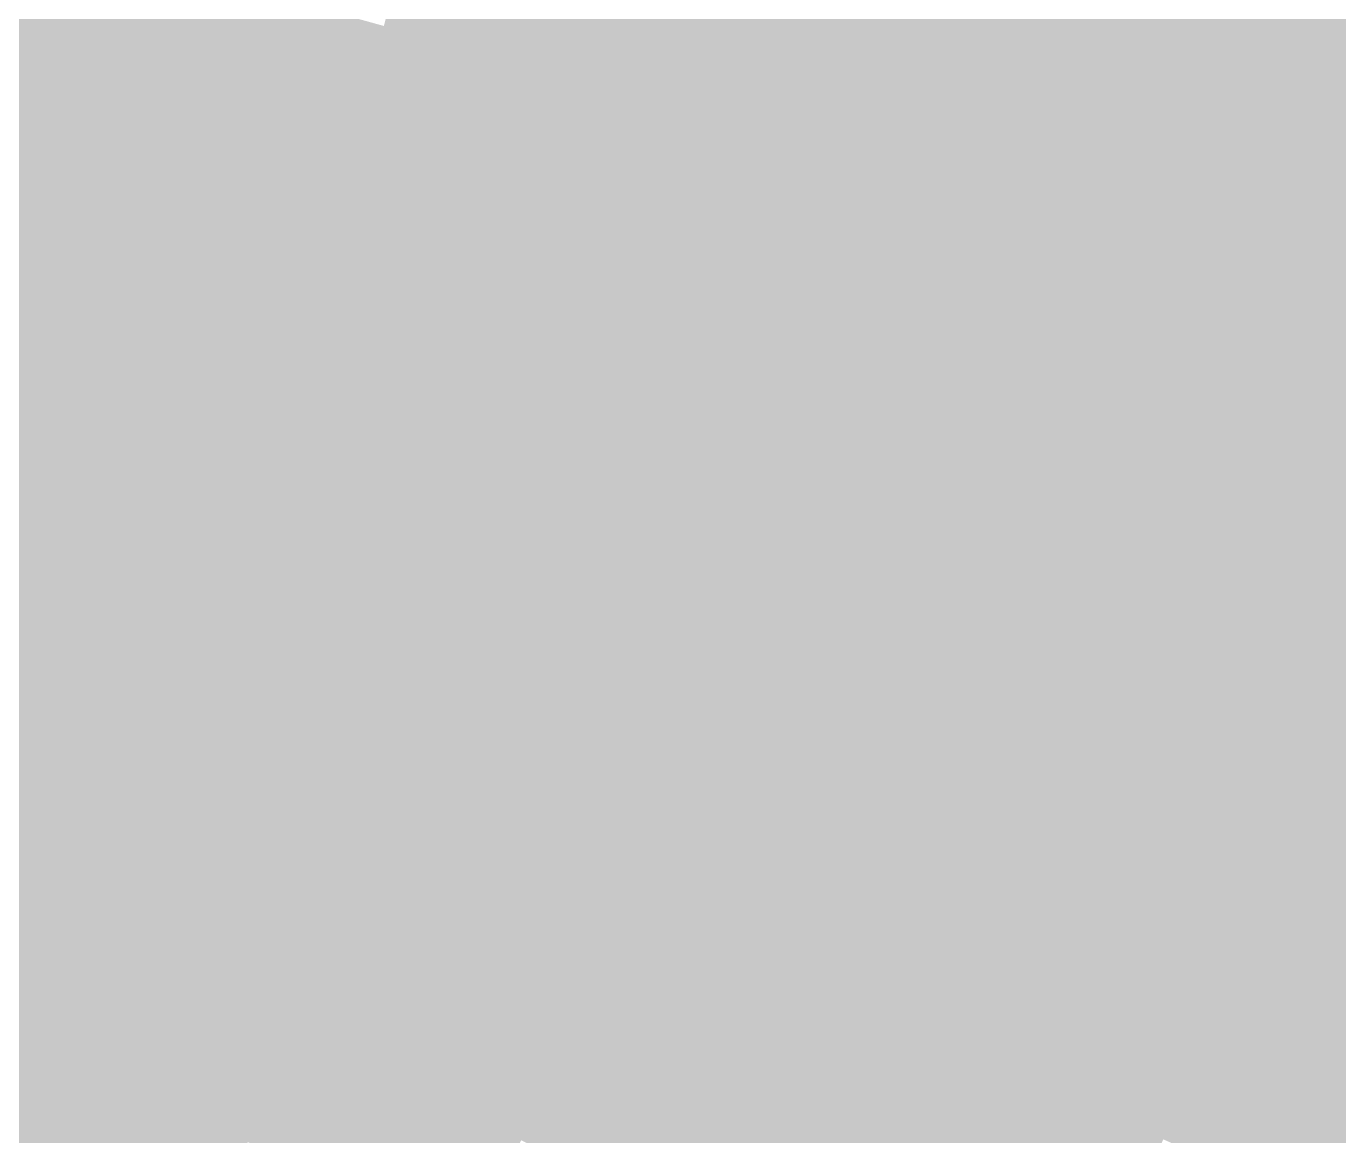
# Model space of a CAD drawing. Header units: inches. Extents: x -266 to 784, y -170 to 213.
# Drawn here: x 88.02 to 115.16, y -49.36 to -26.41 of the extents above; entities that cross this region are included whole.
import ezdxf

# ---------------------------------------------------------------- set-up
doc = ezdxf.new("R2010")
doc.units = ezdxf.units.IN
doc.header["$MEASUREMENT"] = 0

msp = doc.modelspace()

# ---------------------------------------------------------------- linework, layer by layer
at = {"color": 241, "true_color": 0xfe7391}
msp.add_solid([(105.37583, -23.662934), (106.351532, -23.882035), (104.763375, -26.241859), (105.733407, -26.48484)], dxfattribs=at)
at = {"color": 241, "true_color": 0xfe7a96}
msp.add_solid([(106.351532, -23.882035), (107.327234, -24.101136), (105.733407, -26.48484), (106.703438, -26.72782)], dxfattribs=at)
at = {"color": 230, "true_color": 0xff3a68}
msp.add_solid([(96.033094, -24.055038), (97.003125, -24.298018), (95.413831, -26.404563), (96.377607, -26.671276)], dxfattribs=at)
at = {"color": 241, "true_color": 0xff7f9a}
msp.add_solid([(107.327234, -24.101136), (108.302936, -24.320238), (106.703438, -26.72782), (107.673469, -26.9708)], dxfattribs=at)
at = {"color": 240, "true_color": 0xff0647}
msp.add_solid([(87.703622, -24.270861), (88.667398, -24.537574), (87.081571, -26.415906), (88.038511, -26.70619)], dxfattribs=at)
at = {"color": 13, "true_color": 0xfe406d}
msp.add_solid([(97.003125, -24.298018), (97.973157, -24.540998), (96.377607, -26.671276), (97.341383, -26.937989)], dxfattribs=at)
at = {"color": 241, "true_color": 0xfb7d97}
msp.add_solid([(108.302936, -24.320238), (109.278639, -24.539339), (107.673469, -26.9708), (108.6435, -27.21378)], dxfattribs=at)
at = {"color": 240, "true_color": 0xff0d4c}
msp.add_solid([(88.667398, -24.537574), (89.631174, -24.804286), (88.038511, -26.70619), (88.995451, -26.996475)], dxfattribs=at)
at = {"color": 11, "true_color": 0xfe4672}
msp.add_solid([(97.973157, -24.540998), (98.943188, -24.783978), (97.341383, -26.937989), (98.305159, -27.204701)], dxfattribs=at)
at = {"color": 241, "true_color": 0xf67b95}
msp.add_solid([(109.278639, -24.539339), (110.254341, -24.75844), (108.6435, -27.21378), (109.613532, -27.45676)], dxfattribs=at)
at = {"color": 240, "true_color": 0xff1350}
msp.add_solid([(89.631174, -24.804286), (90.59495, -25.070999), (88.995451, -26.996475), (89.952392, -27.28676)], dxfattribs=at)
at = {"color": 11, "true_color": 0xfe4d77}
msp.add_solid([(98.943188, -24.783978), (99.913219, -25.026959), (98.305159, -27.204701), (99.268935, -27.471414)], dxfattribs=at)
at = {"color": 241, "true_color": 0xf27992}
msp.add_solid([(110.254341, -24.75844), (111.230043, -24.977541), (109.613532, -27.45676), (110.583563, -27.699741)], dxfattribs=at)
at = {"color": 240, "true_color": 0xff1a55}
msp.add_solid([(90.59495, -25.070999), (91.558726, -25.337712), (89.952392, -27.28676), (90.909332, -27.577044)], dxfattribs=at)
at = {"color": 11, "true_color": 0xfe537c}
msp.add_solid([(99.913219, -25.026959), (100.88325, -25.269939), (99.268935, -27.471414), (100.232711, -27.738127)], dxfattribs=at)
at = {"color": 241, "true_color": 0xee7690}
msp.add_solid([(111.230043, -24.977541), (112.205745, -25.196643), (110.583563, -27.699741), (111.553594, -27.942721)], dxfattribs=at)
at = {"color": 11, "true_color": 0xea748d}
msp.add_solid([(112.205745, -25.196643), (113.181447, -25.415744), (111.553594, -27.942721), (112.523625, -28.185701)], dxfattribs=at)
at = {"color": 240, "true_color": 0xff205a}
msp.add_solid([(91.558726, -25.337712), (92.522502, -25.604425), (90.909332, -27.577044), (91.866272, -27.867329)], dxfattribs=at)
at = {"color": 11, "true_color": 0xfe5a81}
msp.add_solid([(100.88325, -25.269939), (101.853282, -25.512919), (100.232711, -27.738127), (101.196487, -28.00484)], dxfattribs=at)
at = {"color": 11, "true_color": 0xfe6086}
msp.add_solid([(101.853282, -25.512919), (102.823313, -25.755899), (101.196487, -28.00484), (102.160263, -28.271552)], dxfattribs=at)
at = {"color": 243, "true_color": 0xe5728a}
msp.add_solid([(113.181447, -25.415744), (114.157149, -25.634845), (112.523625, -28.185701), (113.493657, -28.428681)], dxfattribs=at)
at = {"color": 230, "true_color": 0xff265f}
msp.add_solid([(92.522502, -25.604425), (93.486278, -25.871137), (91.866272, -27.867329), (92.823213, -28.157614)], dxfattribs=at)
at = {"color": 11, "true_color": 0xfe668a}
msp.add_solid([(102.823313, -25.755899), (103.793344, -25.998879), (102.160263, -28.271552), (103.124039, -28.538265)], dxfattribs=at)
at = {"color": 243, "true_color": 0xe17088}
msp.add_solid([(114.157149, -25.634845), (115.132851, -25.853946), (113.493657, -28.428681), (114.463688, -28.671661)], dxfattribs=at)
at = {"color": 230, "true_color": 0xff2d63}
msp.add_solid([(93.486278, -25.871137), (94.450054, -26.13785), (92.823213, -28.157614), (93.780153, -28.447898)], dxfattribs=at)
at = {"color": 11, "true_color": 0xfe6d8f}
msp.add_solid([(103.793344, -25.998879), (104.763375, -26.241859), (103.124039, -28.538265), (104.087815, -28.804978)], dxfattribs=at)
at = {"color": 243, "true_color": 0xdd6e85}
msp.add_solid([(115.132851, -25.853946), (116.108553, -26.073048), (114.463688, -28.671661), (115.433719, -28.914641)], dxfattribs=at)
at = {"color": 230, "true_color": 0xff3368}
msp.add_solid([(94.450054, -26.13785), (95.413831, -26.404563), (93.780153, -28.447898), (94.737093, -28.738183)], dxfattribs=at)
at = {"color": 241, "true_color": 0xfe7394}
msp.add_solid([(104.763375, -26.241859), (105.733407, -26.48484), (104.087815, -28.804978), (105.051591, -29.071691)], dxfattribs=at)
at = {"color": 240, "true_color": 0xff064d}
msp.add_solid([(87.081571, -26.415906), (88.038511, -26.70619), (86.407064, -28.545038), (87.356593, -28.85872)], dxfattribs=at)
at = {"color": 230, "true_color": 0xff3a6d}
msp.add_solid([(95.413831, -26.404563), (96.377607, -26.671276), (94.737093, -28.738183), (95.694034, -29.028468)], dxfattribs=at)
at = {"color": 241, "true_color": 0xfe7a99}
msp.add_solid([(105.733407, -26.48484), (106.703438, -26.72782), (105.051591, -29.071691), (106.015367, -29.338403)], dxfattribs=at)
at = {"color": 240, "true_color": 0xff0d51}
msp.add_solid([(88.038511, -26.70619), (88.995451, -26.996475), (87.356593, -28.85872), (88.306121, -29.172402)], dxfattribs=at)
at = {"color": 13, "true_color": 0xfe4072}
msp.add_solid([(96.377607, -26.671276), (97.341383, -26.937989), (95.694034, -29.028468), (96.650974, -29.318752)], dxfattribs=at)
at = {"color": 241, "true_color": 0xff7f9d}
msp.add_solid([(106.703438, -26.72782), (107.673469, -26.9708), (106.015367, -29.338403), (106.979143, -29.605116)], dxfattribs=at)
at = {"color": 240, "true_color": 0xff1356}
msp.add_solid([(88.995451, -26.996475), (89.952392, -27.28676), (88.306121, -29.172402), (89.255649, -29.486084)], dxfattribs=at)
at = {"color": 11, "true_color": 0xfe4676}
msp.add_solid([(97.341383, -26.937989), (98.305159, -27.204701), (96.650974, -29.318752), (97.607914, -29.609037)], dxfattribs=at)
at = {"color": 241, "true_color": 0xfb7d9a}
msp.add_solid([(107.673469, -26.9708), (108.6435, -27.21378), (106.979143, -29.605116), (107.942919, -29.871829)], dxfattribs=at)
at = {"color": 240, "true_color": 0xff1a5a}
msp.add_solid([(89.952392, -27.28676), (90.909332, -27.577044), (89.255649, -29.486084), (90.205177, -29.799765)], dxfattribs=at)
at = {"color": 11, "true_color": 0xfe4d7b}
msp.add_solid([(98.305159, -27.204701), (99.268935, -27.471414), (97.607914, -29.609037), (98.564855, -29.899322)], dxfattribs=at)
at = {"color": 241, "true_color": 0xf67b98}
msp.add_solid([(108.6435, -27.21378), (109.613532, -27.45676), (107.942919, -29.871829), (108.906695, -30.138542)], dxfattribs=at)
at = {"color": 230, "true_color": 0xff205f}
msp.add_solid([(90.909332, -27.577044), (91.866272, -27.867329), (90.205177, -29.799765), (91.154705, -30.113447)], dxfattribs=at)
at = {"color": 11, "true_color": 0xfe5380}
msp.add_solid([(99.268935, -27.471414), (100.232711, -27.738127), (98.564855, -29.899322), (99.521795, -30.189606)], dxfattribs=at)
at = {"color": 241, "true_color": 0xf27995}
msp.add_solid([(109.613532, -27.45676), (110.583563, -27.699741), (108.906695, -30.138542), (109.870471, -30.405254)], dxfattribs=at)
at = {"color": 230, "true_color": 0xff2664}
msp.add_solid([(91.866272, -27.867329), (92.823213, -28.157614), (91.154705, -30.113447), (92.104234, -30.427129)], dxfattribs=at)
at = {"color": 11, "true_color": 0xfe5a85}
msp.add_solid([(100.232711, -27.738127), (101.196487, -28.00484), (99.521795, -30.189606), (100.478735, -30.479891)], dxfattribs=at)
at = {"color": 241, "true_color": 0xee7692}
msp.add_solid([(110.583563, -27.699741), (111.553594, -27.942721), (109.870471, -30.405254), (110.834248, -30.671967)], dxfattribs=at)
at = {"color": 241, "true_color": 0xea7490}
msp.add_solid([(111.553594, -27.942721), (112.523625, -28.185701), (110.834248, -30.671967), (111.798024, -30.93868)], dxfattribs=at)
at = {"color": 230, "true_color": 0xff2d68}
msp.add_solid([(92.823213, -28.157614), (93.780153, -28.447898), (92.104234, -30.427129), (93.053762, -30.740811)], dxfattribs=at)
at = {"color": 11, "true_color": 0xfe6089}
msp.add_solid([(101.196487, -28.00484), (102.160263, -28.271552), (100.478735, -30.479891), (101.435676, -30.770176)], dxfattribs=at)
at = {"color": 233, "true_color": 0xe5728d}
msp.add_solid([(112.523625, -28.185701), (113.493657, -28.428681), (111.798024, -30.93868), (112.7618, -31.205393)], dxfattribs=at)
at = {"color": 230, "true_color": 0xff336d}
msp.add_solid([(93.780153, -28.447898), (94.737093, -28.738183), (93.053762, -30.740811), (94.00329, -31.054492)], dxfattribs=at)
at = {"color": 11, "true_color": 0xfe668e}
msp.add_solid([(102.160263, -28.271552), (103.124039, -28.538265), (101.435676, -30.770176), (102.392616, -31.06046)], dxfattribs=at)
at = {"color": 243, "true_color": 0xe1708b}
msp.add_solid([(113.493657, -28.428681), (114.463688, -28.671661), (112.7618, -31.205393), (113.725576, -31.472105)], dxfattribs=at)
at = {"color": 230, "true_color": 0xff3a71}
msp.add_solid([(94.737093, -28.738183), (95.694034, -29.028468), (94.00329, -31.054492), (94.952818, -31.368174)], dxfattribs=at)
at = {"color": 241, "true_color": 0xfe6d93}
msp.add_solid([(103.124039, -28.538265), (104.087815, -28.804978), (102.392616, -31.06046), (103.349556, -31.350745)], dxfattribs=at)
at = {"color": 243, "true_color": 0xdd6e88}
msp.add_solid([(114.463688, -28.671661), (115.433719, -28.914641), (113.725576, -31.472105), (114.689352, -31.738818)], dxfattribs=at)
at = {"color": 240, "true_color": 0xff0d57}
msp.add_solid([(87.356593, -28.85872), (88.306121, -29.172402), (86.622054, -30.993867), (87.563598, -31.330756)], dxfattribs=at)
at = {"color": 243, "true_color": 0xfe4076}
msp.add_solid([(95.694034, -29.028468), (96.650974, -29.318752), (94.952818, -31.368174), (95.902346, -31.681856)], dxfattribs=at)
at = {"color": 241, "true_color": 0xfe7398}
msp.add_solid([(104.087815, -28.804978), (105.051591, -29.071691), (103.349556, -31.350745), (104.306497, -31.64103)], dxfattribs=at)
at = {"color": 243, "true_color": 0xd96c85}
msp.add_solid([(115.433719, -28.914641), (116.40375, -29.157622), (114.689352, -31.738818), (115.653128, -32.005531)], dxfattribs=at)
at = {"color": 240, "true_color": 0xff135b}
msp.add_solid([(88.306121, -29.172402), (89.255649, -29.486084), (87.563598, -31.330756), (88.505142, -31.667646)], dxfattribs=at)
at = {"color": 241, "true_color": 0xfe7a9c}
msp.add_solid([(105.051591, -29.071691), (106.015367, -29.338403), (104.306497, -31.64103), (105.263437, -31.931315)], dxfattribs=at)
at = {"color": 230, "true_color": 0xff1a60}
msp.add_solid([(89.255649, -29.486084), (90.205177, -29.799765), (88.505142, -31.667646), (89.446686, -32.004536)], dxfattribs=at)
at = {"color": 11, "true_color": 0xfe467b}
msp.add_solid([(96.650974, -29.318752), (97.607914, -29.609037), (95.902346, -31.681856), (96.851874, -31.995538)], dxfattribs=at)
at = {"color": 241, "true_color": 0xff7fa0}
msp.add_solid([(106.015367, -29.338403), (106.979143, -29.605116), (105.263437, -31.931315), (106.220377, -32.221599)], dxfattribs=at)
at = {"color": 230, "true_color": 0xff2064}
msp.add_solid([(90.205177, -29.799765), (91.154705, -30.113447), (89.446686, -32.004536), (90.38823, -32.341426)], dxfattribs=at)
at = {"color": 11, "true_color": 0xfe4d7f}
msp.add_solid([(97.607914, -29.609037), (98.564855, -29.899322), (96.851874, -31.995538), (97.801403, -32.309219)], dxfattribs=at)
at = {"color": 241, "true_color": 0xfb7d9d}
msp.add_solid([(106.979143, -29.605116), (107.942919, -29.871829), (106.220377, -32.221599), (107.177318, -32.511884)], dxfattribs=at)
at = {"color": 230, "true_color": 0xff2669}
msp.add_solid([(91.154705, -30.113447), (92.104234, -30.427129), (90.38823, -32.341426), (91.329774, -32.678316)], dxfattribs=at)
at = {"color": 11, "true_color": 0xfe5384}
msp.add_solid([(98.564855, -29.899322), (99.521795, -30.189606), (97.801403, -32.309219), (98.750931, -32.622901)], dxfattribs=at)
at = {"color": 241, "true_color": 0xf67b9b}
msp.add_solid([(107.942919, -29.871829), (108.906695, -30.138542), (107.177318, -32.511884), (108.134258, -32.802169)], dxfattribs=at)
at = {"color": 11, "true_color": 0xfe5a88}
msp.add_solid([(99.521795, -30.189606), (100.478735, -30.479891), (98.750931, -32.622901), (99.700459, -32.936583)], dxfattribs=at)
at = {"color": 241, "true_color": 0xf27998}
msp.add_solid([(108.906695, -30.138542), (109.870471, -30.405254), (108.134258, -32.802169), (109.091198, -33.092453)], dxfattribs=at)
at = {"color": 230, "true_color": 0xff2d6d}
msp.add_solid([(92.104234, -30.427129), (93.053762, -30.740811), (91.329774, -32.678316), (92.271318, -33.015206)], dxfattribs=at)
at = {"color": 11, "true_color": 0xfe608d}
msp.add_solid([(100.478735, -30.479891), (101.435676, -30.770176), (99.700459, -32.936583), (100.649987, -33.250264)], dxfattribs=at)
at = {"color": 241, "true_color": 0xee7695}
msp.add_solid([(109.870471, -30.405254), (110.834248, -30.671967), (109.091198, -33.092453), (110.048139, -33.382738)], dxfattribs=at)
at = {"color": 230, "true_color": 0xff3372}
msp.add_solid([(93.053762, -30.740811), (94.00329, -31.054492), (92.271318, -33.015206), (93.212862, -33.352096)], dxfattribs=at)
at = {"color": 241, "true_color": 0xfe6692}
msp.add_solid([(101.435676, -30.770176), (102.392616, -31.06046), (100.649987, -33.250264), (101.599515, -33.563946)], dxfattribs=at)
at = {"color": 241, "true_color": 0xea7493}
msp.add_solid([(110.834248, -30.671967), (111.798024, -30.93868), (110.048139, -33.382738), (111.005079, -33.673023)], dxfattribs=at)
at = {"color": 233, "true_color": 0xe57290}
msp.add_solid([(111.798024, -30.93868), (112.7618, -31.205393), (111.005079, -33.673023), (111.962019, -33.963307)], dxfattribs=at)
at = {"color": 230, "true_color": 0xff3a76}
msp.add_solid([(94.00329, -31.054492), (94.952818, -31.368174), (93.212862, -33.352096), (94.154407, -33.688985)], dxfattribs=at)
at = {"color": 241, "true_color": 0xfe6d96}
msp.add_solid([(102.392616, -31.06046), (103.349556, -31.350745), (101.599515, -33.563946), (102.549043, -33.877628)], dxfattribs=at)
at = {"color": 233, "true_color": 0xe1708d}
msp.add_solid([(112.7618, -31.205393), (113.725576, -31.472105), (111.962019, -33.963307), (112.91896, -34.253592)], dxfattribs=at)
at = {"color": 230, "true_color": 0xff1361}
msp.add_solid([(87.563598, -31.330756), (88.505142, -31.667646), (86.76833, -33.470238), (87.701323, -33.830133)], dxfattribs=at)
at = {"color": 243, "true_color": 0xfe407b}
msp.add_solid([(94.952818, -31.368174), (95.902346, -31.681856), (94.154407, -33.688985), (95.095951, -34.025875)], dxfattribs=at)
at = {"color": 241, "true_color": 0xfe739b}
msp.add_solid([(103.349556, -31.350745), (104.306497, -31.64103), (102.549043, -33.877628), (103.498572, -34.19131)], dxfattribs=at)
at = {"color": 243, "true_color": 0xdd6e8b}
msp.add_solid([(113.725576, -31.472105), (114.689352, -31.738818), (112.91896, -34.253592), (113.8759, -34.543877)], dxfattribs=at)
at = {"color": 230, "true_color": 0xff1a65}
msp.add_solid([(88.505142, -31.667646), (89.446686, -32.004536), (87.701323, -33.830133), (88.634316, -34.190028)], dxfattribs=at)
at = {"color": 11, "true_color": 0xfe467f}
msp.add_solid([(95.902346, -31.681856), (96.851874, -31.995538), (95.095951, -34.025875), (96.037495, -34.362765)], dxfattribs=at)
at = {"color": 241, "true_color": 0xfe7a9f}
msp.add_solid([(104.306497, -31.64103), (105.263437, -31.931315), (103.498572, -34.19131), (104.4481, -34.504991)], dxfattribs=at)
at = {"color": 243, "true_color": 0xd96c88}
msp.add_solid([(114.689352, -31.738818), (115.653128, -32.005531), (113.8759, -34.543877), (114.83284, -34.834161)], dxfattribs=at)
at = {"color": 230, "true_color": 0xff2069}
msp.add_solid([(89.446686, -32.004536), (90.38823, -32.341426), (88.634316, -34.190028), (89.567309, -34.549924)], dxfattribs=at)
at = {"color": 11, "true_color": 0xfe4d83}
msp.add_solid([(96.851874, -31.995538), (97.801403, -32.309219), (96.037495, -34.362765), (96.979039, -34.699655)], dxfattribs=at)
at = {"color": 241, "true_color": 0xff7fa3}
msp.add_solid([(105.263437, -31.931315), (106.220377, -32.221599), (104.4481, -34.504991), (105.397628, -34.818673)], dxfattribs=at)
at = {"color": 243, "true_color": 0xd46a85}
msp.add_solid([(115.653128, -32.005531), (116.616904, -32.272244), (114.83284, -34.834161), (115.789781, -35.124446)], dxfattribs=at)
at = {"color": 241, "true_color": 0xfb7da0}
msp.add_solid([(106.220377, -32.221599), (107.177318, -32.511884), (105.397628, -34.818673), (106.347156, -35.132355)], dxfattribs=at)
at = {"color": 230, "true_color": 0xff266e}
msp.add_solid([(90.38823, -32.341426), (91.329774, -32.678316), (89.567309, -34.549924), (90.500301, -34.909819)], dxfattribs=at)
at = {"color": 11, "true_color": 0xfe5388}
msp.add_solid([(97.801403, -32.309219), (98.750931, -32.622901), (96.979039, -34.699655), (97.920583, -35.036545)], dxfattribs=at)
at = {"color": 241, "true_color": 0xf67b9e}
msp.add_solid([(107.177318, -32.511884), (108.134258, -32.802169), (106.347156, -35.132355), (107.296684, -35.446037)], dxfattribs=at)
at = {"color": 230, "true_color": 0xff2d72}
msp.add_solid([(91.329774, -32.678316), (92.271318, -33.015206), (90.500301, -34.909819), (91.433294, -35.269714)], dxfattribs=at)
at = {"color": 11, "true_color": 0xfe5a8c}
msp.add_solid([(98.750931, -32.622901), (99.700459, -32.936583), (97.920583, -35.036545), (98.862127, -35.373435)], dxfattribs=at)
at = {"color": 241, "true_color": 0xf2799b}
msp.add_solid([(108.134258, -32.802169), (109.091198, -33.092453), (107.296684, -35.446037), (108.246213, -35.759718)], dxfattribs=at)
at = {"color": 230, "true_color": 0xff3376}
msp.add_solid([(92.271318, -33.015206), (93.212862, -33.352096), (91.433294, -35.269714), (92.366287, -35.629609)], dxfattribs=at)
at = {"color": 241, "true_color": 0xfe6091}
msp.add_solid([(99.700459, -32.936583), (100.649987, -33.250264), (98.862127, -35.373435), (99.803671, -35.710324)], dxfattribs=at)
at = {"color": 241, "true_color": 0xee7698}
msp.add_solid([(109.091198, -33.092453), (110.048139, -33.382738), (108.246213, -35.759718), (109.195741, -36.0734)], dxfattribs=at)
at = {"color": 230, "true_color": 0xff3a7b}
msp.add_solid([(93.212862, -33.352096), (94.154407, -33.688985), (92.366287, -35.629609), (93.29928, -35.989504)], dxfattribs=at)
at = {"color": 241, "true_color": 0xfe6695}
msp.add_solid([(100.649987, -33.250264), (101.599515, -33.563946), (99.803671, -35.710324), (100.745215, -36.047214)], dxfattribs=at)
at = {"color": 241, "true_color": 0xea7495}
msp.add_solid([(110.048139, -33.382738), (111.005079, -33.673023), (109.195741, -36.0734), (110.145269, -36.387082)], dxfattribs=at)
at = {"color": 241, "true_color": 0xfe6d9a}
msp.add_solid([(101.599515, -33.563946), (102.549043, -33.877628), (100.745215, -36.047214), (101.686759, -36.384104)], dxfattribs=at)
at = {"color": 230, "true_color": 0xff1a6b}
msp.add_solid([(87.701323, -33.830133), (88.634316, -34.190028), (86.844676, -35.972243), (87.768556, -36.354926)], dxfattribs=at)
at = {"color": 243, "true_color": 0xfe407f}
msp.add_solid([(94.154407, -33.688985), (95.095951, -34.025875), (93.29928, -35.989504), (94.232273, -36.349399)], dxfattribs=at)
at = {"color": 241, "true_color": 0xfe739e}
msp.add_solid([(102.549043, -33.877628), (103.498572, -34.19131), (101.686759, -36.384104), (102.628303, -36.720994)], dxfattribs=at)
at = {"color": 233, "true_color": 0xe57293}
msp.add_solid([(111.005079, -33.673023), (111.962019, -33.963307), (110.145269, -36.387082), (111.094797, -36.700764)], dxfattribs=at)
at = {"color": 230, "true_color": 0xff206f}
msp.add_solid([(88.634316, -34.190028), (89.567309, -34.549924), (87.768556, -36.354926), (88.692435, -36.73761)], dxfattribs=at)
at = {"color": 11, "true_color": 0xfe4683}
msp.add_solid([(95.095951, -34.025875), (96.037495, -34.362765), (94.232273, -36.349399), (95.165265, -36.709294)], dxfattribs=at)
at = {"color": 241, "true_color": 0xfe7aa3}
msp.add_solid([(103.498572, -34.19131), (104.4481, -34.504991), (102.628303, -36.720994), (103.569847, -37.057884)], dxfattribs=at)
at = {"color": 233, "true_color": 0xe17090}
msp.add_solid([(111.962019, -33.963307), (112.91896, -34.253592), (111.094797, -36.700764), (112.044325, -37.014445)], dxfattribs=at)
at = {"color": 11, "true_color": 0xfe4d88}
msp.add_solid([(96.037495, -34.362765), (96.979039, -34.699655), (95.165265, -36.709294), (96.098258, -37.069189)], dxfattribs=at)
at = {"color": 233, "true_color": 0xdd6e8d}
msp.add_solid([(112.91896, -34.253592), (113.8759, -34.543877), (112.044325, -37.014445), (112.993853, -37.328127)], dxfattribs=at)
at = {"color": 230, "true_color": 0xff2673}
msp.add_solid([(89.567309, -34.549924), (90.500301, -34.909819), (88.692435, -36.73761), (89.616315, -37.120293)], dxfattribs=at)
at = {"color": 11, "true_color": 0xfe538c}
msp.add_solid([(96.979039, -34.699655), (97.920583, -35.036545), (96.098258, -37.069189), (97.031251, -37.429084)], dxfattribs=at)
at = {"color": 241, "true_color": 0xff7fa6}
msp.add_solid([(104.4481, -34.504991), (105.397628, -34.818673), (103.569847, -37.057884), (104.511391, -37.394774)], dxfattribs=at)
at = {"color": 243, "true_color": 0xd96c8a}
msp.add_solid([(113.8759, -34.543877), (114.83284, -34.834161), (112.993853, -37.328127), (113.943382, -37.641809)], dxfattribs=at)
at = {"color": 230, "true_color": 0xff2d77}
msp.add_solid([(90.500301, -34.909819), (91.433294, -35.269714), (89.616315, -37.120293), (90.540194, -37.502976)], dxfattribs=at)
at = {"color": 241, "true_color": 0xfb7da3}
msp.add_solid([(105.397628, -34.818673), (106.347156, -35.132355), (104.511391, -37.394774), (105.452935, -37.731664)], dxfattribs=at)
at = {"color": 243, "true_color": 0xd46a88}
msp.add_solid([(114.83284, -34.834161), (115.789781, -35.124446), (113.943382, -37.641809), (114.89291, -37.955491)], dxfattribs=at)
at = {"color": 230, "true_color": 0xff337b}
msp.add_solid([(91.433294, -35.269714), (92.366287, -35.629609), (90.540194, -37.502976), (91.464074, -37.88566)], dxfattribs=at)
at = {"color": 241, "true_color": 0xfe5a90}
msp.add_solid([(97.920583, -35.036545), (98.862127, -35.373435), (97.031251, -37.429084), (97.964244, -37.788979)], dxfattribs=at)
at = {"color": 241, "true_color": 0xf67ba0}
msp.add_solid([(106.347156, -35.132355), (107.296684, -35.446037), (105.452935, -37.731664), (106.394479, -38.068553)], dxfattribs=at)
at = {"color": 243, "true_color": 0xd06885}
msp.add_solid([(115.789781, -35.124446), (116.746721, -35.414731), (114.89291, -37.955491), (115.842438, -38.269172)], dxfattribs=at)
at = {"color": 241, "true_color": 0xfe6095}
msp.add_solid([(98.862127, -35.373435), (99.803671, -35.710324), (97.964244, -37.788979), (98.897237, -38.148874)], dxfattribs=at)
at = {"color": 241, "true_color": 0xf2799e}
msp.add_solid([(107.296684, -35.446037), (108.246213, -35.759718), (106.394479, -38.068553), (107.336023, -38.405443)], dxfattribs=at)
at = {"color": 230, "true_color": 0xff3a7f}
msp.add_solid([(92.366287, -35.629609), (93.29928, -35.989504), (91.464074, -37.88566), (92.387953, -38.268343)], dxfattribs=at)
at = {"color": 241, "true_color": 0xfe6699}
msp.add_solid([(99.803671, -35.710324), (100.745215, -36.047214), (98.897237, -38.148874), (99.830229, -38.508769)], dxfattribs=at)
at = {"color": 241, "true_color": 0xee769b}
msp.add_solid([(108.246213, -35.759718), (109.195741, -36.0734), (107.336023, -38.405443), (108.277567, -38.742333)], dxfattribs=at)
at = {"color": 243, "true_color": 0xfe4084}
msp.add_solid([(93.29928, -35.989504), (94.232273, -36.349399), (92.387953, -38.268343), (93.311833, -38.651027)], dxfattribs=at)
at = {"color": 241, "true_color": 0xfe6d9d}
msp.add_solid([(100.745215, -36.047214), (101.686759, -36.384104), (99.830229, -38.508769), (100.763222, -38.868664)], dxfattribs=at)
at = {"color": 241, "true_color": 0xea7498}
msp.add_solid([(109.195741, -36.0734), (110.145269, -36.387082), (108.277567, -38.742333), (109.219112, -39.079223)], dxfattribs=at)
at = {"color": 230, "true_color": 0xff2074}
msp.add_solid([(87.768556, -36.354926), (88.692435, -36.73761), (86.849927, -38.497925), (87.764137, -38.903166)], dxfattribs=at)
at = {"color": 11, "true_color": 0xfe4688}
msp.add_solid([(94.232273, -36.349399), (95.165265, -36.709294), (93.311833, -38.651027), (94.235712, -39.03371)], dxfattribs=at)
at = {"color": 241, "true_color": 0xfe73a1}
msp.add_solid([(101.686759, -36.384104), (102.628303, -36.720994), (100.763222, -38.868664), (101.696215, -39.228559)], dxfattribs=at)
at = {"color": 233, "true_color": 0xe57295}
msp.add_solid([(110.145269, -36.387082), (111.094797, -36.700764), (109.219112, -39.079223), (110.160656, -39.416113)], dxfattribs=at)
at = {"color": 230, "true_color": 0xff2678}
msp.add_solid([(88.692435, -36.73761), (89.616315, -37.120293), (87.764137, -38.903166), (88.678346, -39.308407)], dxfattribs=at)
at = {"color": 11, "true_color": 0xfe4d8c}
msp.add_solid([(95.165265, -36.709294), (96.098258, -37.069189), (94.235712, -39.03371), (95.159592, -39.416394)], dxfattribs=at)
at = {"color": 241, "true_color": 0xfe7aa6}
msp.add_solid([(102.628303, -36.720994), (103.569847, -37.057884), (101.696215, -39.228559), (102.629208, -39.588454)], dxfattribs=at)
at = {"color": 233, "true_color": 0xe17093}
msp.add_solid([(111.094797, -36.700764), (112.044325, -37.014445), (110.160656, -39.416113), (111.1022, -39.753003)], dxfattribs=at)
at = {"color": 230, "true_color": 0xff2d7c}
msp.add_solid([(89.616315, -37.120293), (90.540194, -37.502976), (88.678346, -39.308407), (89.592556, -39.713649)], dxfattribs=at)
at = {"color": 241, "true_color": 0xfe5390}
msp.add_solid([(96.098258, -37.069189), (97.031251, -37.429084), (95.159592, -39.416394), (96.083471, -39.799077)], dxfattribs=at)
at = {"color": 241, "true_color": 0xff7fa9}
msp.add_solid([(103.569847, -37.057884), (104.511391, -37.394774), (102.629208, -39.588454), (103.562201, -39.948349)], dxfattribs=at)
at = {"color": 233, "true_color": 0xdd6e90}
msp.add_solid([(112.044325, -37.014445), (112.993853, -37.328127), (111.1022, -39.753003), (112.043744, -40.089893)], dxfattribs=at)
at = {"color": 241, "true_color": 0xfe5a94}
msp.add_solid([(97.031251, -37.429084), (97.964244, -37.788979), (96.083471, -39.799077), (97.007351, -40.18176)], dxfattribs=at)
at = {"color": 241, "true_color": 0xfb7da6}
msp.add_solid([(104.511391, -37.394774), (105.452935, -37.731664), (103.562201, -39.948349), (104.495193, -40.308244)], dxfattribs=at)
at = {"color": 233, "true_color": 0xd96c8d}
msp.add_solid([(112.993853, -37.328127), (113.943382, -37.641809), (112.043744, -40.089893), (112.985288, -40.426782)], dxfattribs=at)
at = {"color": 230, "true_color": 0xff3380}
msp.add_solid([(90.540194, -37.502976), (91.464074, -37.88566), (89.592556, -39.713649), (90.506766, -40.11889)], dxfattribs=at)
at = {"color": 243, "true_color": 0xd46a8a}
msp.add_solid([(113.943382, -37.641809), (114.89291, -37.955491), (112.985288, -40.426782), (113.926832, -40.763672)], dxfattribs=at)
at = {"color": 230, "true_color": 0xff3a84}
msp.add_solid([(91.464074, -37.88566), (92.387953, -38.268343), (90.506766, -40.11889), (91.420976, -40.524131)], dxfattribs=at)
at = {"color": 241, "true_color": 0xfe6098}
msp.add_solid([(97.964244, -37.788979), (98.897237, -38.148874), (97.007351, -40.18176), (97.93123, -40.564444)], dxfattribs=at)
at = {"color": 241, "true_color": 0xf67ba3}
msp.add_solid([(105.452935, -37.731664), (106.394479, -38.068553), (104.495193, -40.308244), (105.428186, -40.668139)], dxfattribs=at)
at = {"color": 243, "true_color": 0xd06887}
msp.add_solid([(114.89291, -37.955491), (115.842438, -38.269172), (113.926832, -40.763672), (114.868376, -41.100562)], dxfattribs=at)
at = {"color": 243, "true_color": 0xfe4088}
msp.add_solid([(92.387953, -38.268343), (93.311833, -38.651027), (91.420976, -40.524131), (92.335185, -40.929373)], dxfattribs=at)
at = {"color": 241, "true_color": 0xfe669c}
msp.add_solid([(98.897237, -38.148874), (99.830229, -38.508769), (97.93123, -40.564444), (98.85511, -40.947127)], dxfattribs=at)
at = {"color": 241, "true_color": 0xf279a0}
msp.add_solid([(106.394479, -38.068553), (107.336023, -38.405443), (105.428186, -40.668139), (106.361179, -41.028034)], dxfattribs=at)
at = {"color": 243, "true_color": 0xcc6585}
msp.add_solid([(115.842438, -38.269172), (116.791966, -38.582854), (114.868376, -41.100562), (115.80992, -41.437452)], dxfattribs=at)
at = {"color": 241, "true_color": 0xfe6da1}
msp.add_solid([(99.830229, -38.508769), (100.763222, -38.868664), (98.85511, -40.947127), (99.77899, -41.329811)], dxfattribs=at)
at = {"color": 241, "true_color": 0xee769e}
msp.add_solid([(107.336023, -38.405443), (108.277567, -38.742333), (106.361179, -41.028034), (107.294172, -41.387929)], dxfattribs=at)
at = {"color": 11, "true_color": 0xfe468c}
msp.add_solid([(93.311833, -38.651027), (94.235712, -39.03371), (92.335185, -40.929373), (93.249395, -41.334614)], dxfattribs=at)
at = {"color": 241, "true_color": 0xea749b}
msp.add_solid([(108.277567, -38.742333), (109.219112, -39.079223), (107.294172, -41.387929), (108.227165, -41.747824)], dxfattribs=at)
at = {"color": 230, "true_color": 0xff267d}
msp.add_solid([(87.764137, -38.903166), (88.678346, -39.308407), (86.782972, -41.045289), (87.686961, -41.472844)], dxfattribs=at)
at = {"color": 241, "true_color": 0xfe4d90}
msp.add_solid([(94.235712, -39.03371), (95.159592, -39.416394), (93.249395, -41.334614), (94.163605, -41.739855)], dxfattribs=at)
at = {"color": 241, "true_color": 0xfe73a5}
msp.add_solid([(100.763222, -38.868664), (101.696215, -39.228559), (99.77899, -41.329811), (100.702869, -41.712494)], dxfattribs=at)
at = {"color": 233, "true_color": 0xe57298}
msp.add_solid([(109.219112, -39.079223), (110.160656, -39.416113), (108.227165, -41.747824), (109.160157, -42.107719)], dxfattribs=at)
at = {"color": 230, "true_color": 0xff2d81}
msp.add_solid([(88.678346, -39.308407), (89.592556, -39.713649), (87.686961, -41.472844), (88.590951, -41.900399)], dxfattribs=at)
at = {"color": 241, "true_color": 0xfe7aa9}
msp.add_solid([(101.696215, -39.228559), (102.629208, -39.588454), (100.702869, -41.712494), (101.626749, -42.095178)], dxfattribs=at)
at = {"color": 241, "true_color": 0xfe5394}
msp.add_solid([(95.159592, -39.416394), (96.083471, -39.799077), (94.163605, -41.739855), (95.077815, -42.145097)], dxfattribs=at)
at = {"color": 241, "true_color": 0xff7fac}
msp.add_solid([(102.629208, -39.588454), (103.562201, -39.948349), (101.626749, -42.095178), (102.550628, -42.477861)], dxfattribs=at)
at = {"color": 233, "true_color": 0xe17095}
msp.add_solid([(110.160656, -39.416113), (111.1022, -39.753003), (109.160157, -42.107719), (110.09315, -42.467614)], dxfattribs=at)
at = {"color": 230, "true_color": 0xff3385}
msp.add_solid([(89.592556, -39.713649), (90.506766, -40.11889), (88.590951, -41.900399), (89.49494, -42.327954)], dxfattribs=at)
at = {"color": 241, "true_color": 0xfe5a98}
msp.add_solid([(96.083471, -39.799077), (97.007351, -40.18176), (95.077815, -42.145097), (95.992024, -42.550338)], dxfattribs=at)
at = {"color": 233, "true_color": 0xdd6e92}
msp.add_solid([(111.1022, -39.753003), (112.043744, -40.089893), (110.09315, -42.467614), (111.026143, -42.827509)], dxfattribs=at)
at = {"color": 230, "true_color": 0xff3a89}
msp.add_solid([(90.506766, -40.11889), (91.420976, -40.524131), (89.49494, -42.327954), (90.398929, -42.755509)], dxfattribs=at)
at = {"color": 241, "true_color": 0xfb7da9}
msp.add_solid([(103.562201, -39.948349), (104.495193, -40.308244), (102.550628, -42.477861), (103.474508, -42.860544)], dxfattribs=at)
at = {"color": 233, "true_color": 0xd96c8f}
msp.add_solid([(112.043744, -40.089893), (112.985288, -40.426782), (111.026143, -42.827509), (111.959136, -43.187404)], dxfattribs=at)
at = {"color": 241, "true_color": 0xfe609c}
msp.add_solid([(97.007351, -40.18176), (97.93123, -40.564444), (95.992024, -42.550338), (96.906234, -42.955579)], dxfattribs=at)
at = {"color": 241, "true_color": 0xf67ba6}
msp.add_solid([(104.495193, -40.308244), (105.428186, -40.668139), (103.474508, -42.860544), (104.398387, -43.243228)], dxfattribs=at)
at = {"color": 233, "true_color": 0xd46a8d}
msp.add_solid([(112.985288, -40.426782), (113.926832, -40.763672), (111.959136, -43.187404), (112.892129, -43.547299)], dxfattribs=at)
at = {"color": 233, "true_color": 0xfe408c}
msp.add_solid([(91.420976, -40.524131), (92.335185, -40.929373), (90.398929, -42.755509), (91.302919, -43.183064)], dxfattribs=at)
at = {"color": 241, "true_color": 0xfe66a0}
msp.add_solid([(97.93123, -40.564444), (98.85511, -40.947127), (96.906234, -42.955579), (97.820444, -43.360821)], dxfattribs=at)
at = {"color": 241, "true_color": 0xf279a3}
msp.add_solid([(105.428186, -40.668139), (106.361179, -41.028034), (104.398387, -43.243228), (105.322267, -43.625911)], dxfattribs=at)
at = {"color": 241, "true_color": 0xfe4690}
msp.add_solid([(92.335185, -40.929373), (93.249395, -41.334614), (91.302919, -43.183064), (92.206908, -43.61062)], dxfattribs=at)
at = {"color": 241, "true_color": 0xfe6da4}
msp.add_solid([(98.85511, -40.947127), (99.77899, -41.329811), (97.820444, -43.360821), (98.734654, -43.766062)], dxfattribs=at)
at = {"color": 243, "true_color": 0xd0688a}
msp.add_solid([(113.926832, -40.763672), (114.868376, -41.100562), (112.892129, -43.547299), (113.825121, -43.907194)], dxfattribs=at)
at = {"color": 241, "true_color": 0xee76a0}
msp.add_solid([(106.361179, -41.028034), (107.294172, -41.387929), (105.322267, -43.625911), (106.246146, -44.008595)], dxfattribs=at)
at = {"color": 243, "true_color": 0xcc6587}
msp.add_solid([(114.868376, -41.100562), (115.80992, -41.437452), (113.825121, -43.907194), (114.758114, -44.26709)], dxfattribs=at)
at = {"color": 230, "true_color": 0xff2d86}
msp.add_solid([(87.686961, -41.472844), (88.590951, -41.900399), (86.642757, -43.612299), (87.535982, -44.06191)], dxfattribs=at)
at = {"color": 241, "true_color": 0xfe4d94}
msp.add_solid([(93.249395, -41.334614), (94.163605, -41.739855), (92.206908, -43.61062), (93.110897, -44.038175)], dxfattribs=at)
at = {"color": 241, "true_color": 0xfe73a8}
msp.add_solid([(99.77899, -41.329811), (100.702869, -41.712494), (98.734654, -43.766062), (99.648863, -44.171303)], dxfattribs=at)
at = {"color": 241, "true_color": 0xea749e}
msp.add_solid([(107.294172, -41.387929), (108.227165, -41.747824), (106.246146, -44.008595), (107.170026, -44.391278)], dxfattribs=at)
at = {"color": 243, "true_color": 0xc86384}
msp.add_solid([(115.80992, -41.437452), (116.751464, -41.774342), (114.758114, -44.26709), (115.691107, -44.626985)], dxfattribs=at)
at = {"color": 241, "true_color": 0xfe5398}
msp.add_solid([(94.163605, -41.739855), (95.077815, -42.145097), (93.110897, -44.038175), (94.014886, -44.46573)], dxfattribs=at)
at = {"color": 241, "true_color": 0xfe7aac}
msp.add_solid([(100.702869, -41.712494), (101.626749, -42.095178), (99.648863, -44.171303), (100.563073, -44.576545)], dxfattribs=at)
at = {"color": 233, "true_color": 0xe5729b}
msp.add_solid([(108.227165, -41.747824), (109.160157, -42.107719), (107.170026, -44.391278), (108.093905, -44.773962)], dxfattribs=at)
at = {"color": 230, "true_color": 0xff338a}
msp.add_solid([(88.590951, -41.900399), (89.49494, -42.327954), (87.535982, -44.06191), (88.429206, -44.511522)], dxfattribs=at)
at = {"color": 230, "true_color": 0xff3a8d}
msp.add_solid([(89.49494, -42.327954), (90.398929, -42.755509), (88.429206, -44.511522), (89.32243, -44.961133)], dxfattribs=at)
at = {"color": 241, "true_color": 0xfe5a9c}
msp.add_solid([(95.077815, -42.145097), (95.992024, -42.550338), (94.014886, -44.46573), (94.918876, -44.893285)], dxfattribs=at)
at = {"color": 231, "true_color": 0xff7faf}
msp.add_solid([(101.626749, -42.095178), (102.550628, -42.477861), (100.563073, -44.576545), (101.477283, -44.981786)], dxfattribs=at)
at = {"color": 233, "true_color": 0xe17098}
msp.add_solid([(109.160157, -42.107719), (110.09315, -42.467614), (108.093905, -44.773962), (109.017785, -45.156645)], dxfattribs=at)
at = {"color": 241, "true_color": 0xfe60a0}
msp.add_solid([(95.992024, -42.550338), (96.906234, -42.955579), (94.918876, -44.893285), (95.822865, -45.32084)], dxfattribs=at)
at = {"color": 241, "true_color": 0xfb7dac}
msp.add_solid([(102.550628, -42.477861), (103.474508, -42.860544), (101.477283, -44.981786), (102.391493, -45.387027)], dxfattribs=at)
at = {"color": 233, "true_color": 0xdd6e95}
msp.add_solid([(110.09315, -42.467614), (111.026143, -42.827509), (109.017785, -45.156645), (109.941664, -45.539328)], dxfattribs=at)
at = {"color": 233, "true_color": 0xfe4091}
msp.add_solid([(90.398929, -42.755509), (91.302919, -43.183064), (89.32243, -44.961133), (90.215654, -45.410744)], dxfattribs=at)
at = {"color": 241, "true_color": 0xf67ba9}
msp.add_solid([(103.474508, -42.860544), (104.398387, -43.243228), (102.391493, -45.387027), (103.305702, -45.792268)], dxfattribs=at)
at = {"color": 233, "true_color": 0xd96c92}
msp.add_solid([(111.026143, -42.827509), (111.959136, -43.187404), (109.941664, -45.539328), (110.865544, -45.922012)], dxfattribs=at)
at = {"color": 241, "true_color": 0xfe66a4}
msp.add_solid([(96.906234, -42.955579), (97.820444, -43.360821), (95.822865, -45.32084), (96.726854, -45.748395)], dxfattribs=at)
at = {"color": 241, "true_color": 0xfe4695}
msp.add_solid([(91.302919, -43.183064), (92.206908, -43.61062), (90.215654, -45.410744), (91.108879, -45.860356)], dxfattribs=at)
at = {"color": 241, "true_color": 0xfe6da7}
msp.add_solid([(97.820444, -43.360821), (98.734654, -43.766062), (96.726854, -45.748395), (97.630844, -46.17595)], dxfattribs=at)
at = {"color": 241, "true_color": 0xf279a6}
msp.add_solid([(104.398387, -43.243228), (105.322267, -43.625911), (103.305702, -45.792268), (104.219912, -46.19751)], dxfattribs=at)
at = {"color": 233, "true_color": 0xd46a8f}
msp.add_solid([(111.959136, -43.187404), (112.892129, -43.547299), (110.865544, -45.922012), (111.789423, -46.304695)], dxfattribs=at)
at = {"color": 241, "true_color": 0xfe4d98}
msp.add_solid([(92.206908, -43.61062), (93.110897, -44.038175), (91.108879, -45.860356), (92.002103, -46.309967)], dxfattribs=at)
at = {"color": 241, "true_color": 0xee76a3}
msp.add_solid([(105.322267, -43.625911), (106.246146, -44.008595), (104.219912, -46.19751), (105.134122, -46.602751)], dxfattribs=at)
at = {"color": 233, "true_color": 0xd0688c}
msp.add_solid([(112.892129, -43.547299), (113.825121, -43.907194), (111.789423, -46.304695), (112.713303, -46.687379)], dxfattribs=at)
at = {"color": 241, "true_color": 0xfe73ab}
msp.add_solid([(98.734654, -43.766062), (99.648863, -44.171303), (97.630844, -46.17595), (98.534833, -46.603505)], dxfattribs=at)
at = {"color": 243, "true_color": 0xcc6589}
msp.add_solid([(113.825121, -43.907194), (114.758114, -44.26709), (112.713303, -46.687379), (113.637182, -47.070062)], dxfattribs=at)
at = {"color": 230, "true_color": 0xff338e}
msp.add_solid([(87.535982, -44.06191), (88.429206, -44.511522), (86.428284, -46.19688), (87.310205, -46.668277)], dxfattribs=at)
at = {"color": 241, "true_color": 0xfe539c}
msp.add_solid([(93.110897, -44.038175), (94.014886, -44.46573), (92.002103, -46.309967), (92.895327, -46.759578)], dxfattribs=at)
at = {"color": 231, "true_color": 0xfe7aaf}
msp.add_solid([(99.648863, -44.171303), (100.563073, -44.576545), (98.534833, -46.603505), (99.438822, -47.03106)], dxfattribs=at)
at = {"color": 241, "true_color": 0xea74a0}
msp.add_solid([(106.246146, -44.008595), (107.170026, -44.391278), (105.134122, -46.602751), (106.048332, -47.007992)], dxfattribs=at)
at = {"color": 230, "true_color": 0xff3a92}
msp.add_solid([(88.429206, -44.511522), (89.32243, -44.961133), (87.310205, -46.668277), (88.192126, -47.139674)], dxfattribs=at)
at = {"color": 241, "true_color": 0xfe5aa0}
msp.add_solid([(94.014886, -44.46573), (94.918876, -44.893285), (92.895327, -46.759578), (93.788552, -47.20919)], dxfattribs=at)
at = {"color": 233, "true_color": 0xe5729d}
msp.add_solid([(107.170026, -44.391278), (108.093905, -44.773962), (106.048332, -47.007992), (106.962541, -47.413234)], dxfattribs=at)
at = {"color": 243, "true_color": 0xc86387}
msp.add_solid([(114.758114, -44.26709), (115.691107, -44.626985), (113.637182, -47.070062), (114.561062, -47.452746)], dxfattribs=at)
at = {"color": 231, "true_color": 0xff7fb2}
msp.add_solid([(100.563073, -44.576545), (101.477283, -44.981786), (99.438822, -47.03106), (100.342812, -47.458615)], dxfattribs=at)
at = {"color": 233, "true_color": 0xe1709a}
msp.add_solid([(108.093905, -44.773962), (109.017785, -45.156645), (106.962541, -47.413234), (107.876751, -47.818475)], dxfattribs=at)
at = {"color": 243, "true_color": 0xc36184}
msp.add_solid([(115.691107, -44.626985), (116.6241, -44.98688), (114.561062, -47.452746), (115.484942, -47.835429)], dxfattribs=at)
at = {"color": 233, "true_color": 0xfe4096}
msp.add_solid([(89.32243, -44.961133), (90.215654, -45.410744), (88.192126, -47.139674), (89.074048, -47.61107)], dxfattribs=at)
at = {"color": 241, "true_color": 0xfe60a3}
msp.add_solid([(94.918876, -44.893285), (95.822865, -45.32084), (93.788552, -47.20919), (94.681776, -47.658801)], dxfattribs=at)
at = {"color": 231, "true_color": 0xfb7daf}
msp.add_solid([(101.477283, -44.981786), (102.391493, -45.387027), (100.342812, -47.458615), (101.246801, -47.88617)], dxfattribs=at)
at = {"color": 241, "true_color": 0xfe66a7}
msp.add_solid([(95.822865, -45.32084), (96.726854, -45.748395), (94.681776, -47.658801), (95.575, -48.108412)], dxfattribs=at)
at = {"color": 233, "true_color": 0xdd6e98}
msp.add_solid([(109.017785, -45.156645), (109.941664, -45.539328), (107.876751, -47.818475), (108.790961, -48.223716)], dxfattribs=at)
at = {"color": 241, "true_color": 0xfe4699}
msp.add_solid([(90.215654, -45.410744), (91.108879, -45.860356), (89.074048, -47.61107), (89.955969, -48.082467)], dxfattribs=at)
at = {"color": 241, "true_color": 0xf67bac}
msp.add_solid([(102.391493, -45.387027), (103.305702, -45.792268), (101.246801, -47.88617), (102.15079, -48.313726)], dxfattribs=at)
at = {"color": 233, "true_color": 0xd96c95}
msp.add_solid([(109.941664, -45.539328), (110.865544, -45.922012), (108.790961, -48.223716), (109.705171, -48.628958)], dxfattribs=at)
at = {"color": 241, "true_color": 0xfe4d9d}
msp.add_solid([(91.108879, -45.860356), (92.002103, -46.309967), (89.955969, -48.082467), (90.83789, -48.553864)], dxfattribs=at)
at = {"color": 241, "true_color": 0xfe6dab}
msp.add_solid([(96.726854, -45.748395), (97.630844, -46.17595), (95.575, -48.108412), (96.468225, -48.558024)], dxfattribs=at)
at = {"color": 241, "true_color": 0xf279a9}
msp.add_solid([(103.305702, -45.792268), (104.219912, -46.19751), (102.15079, -48.313726), (103.054779, -48.741281)], dxfattribs=at)
at = {"color": 233, "true_color": 0xd46a92}
msp.add_solid([(110.865544, -45.922012), (111.789423, -46.304695), (109.705171, -48.628958), (110.61938, -49.034199)], dxfattribs=at)
at = {"color": 241, "true_color": 0xfe53a0}
msp.add_solid([(92.002103, -46.309967), (92.895327, -46.759578), (90.83789, -48.553864), (91.719811, -49.025261)], dxfattribs=at)
at = {"color": 231, "true_color": 0xfe73af}
msp.add_solid([(97.630844, -46.17595), (98.534833, -46.603505), (96.468225, -48.558024), (97.361449, -49.007635)], dxfattribs=at)
at = {"color": 241, "true_color": 0xee76a6}
msp.add_solid([(104.219912, -46.19751), (105.134122, -46.602751), (103.054779, -48.741281), (103.958769, -49.168836)], dxfattribs=at)
at = {"color": 233, "true_color": 0xd0688f}
msp.add_solid([(111.789423, -46.304695), (112.713303, -46.687379), (110.61938, -49.034199), (111.53359, -49.43944)], dxfattribs=at)
at = {"color": 230, "true_color": 0xff3a97}
msp.add_solid([(87.310205, -46.668277), (88.192126, -47.139674), (86.138612, -48.796921), (87.008699, -49.289819)], dxfattribs=at)
at = {"color": 231, "true_color": 0xfe7ab2}
msp.add_solid([(98.534833, -46.603505), (99.438822, -47.03106), (97.361449, -49.007635), (98.254673, -49.457246)], dxfattribs=at)
at = {"color": 241, "true_color": 0xea74a3}
msp.add_solid([(105.134122, -46.602751), (106.048332, -47.007992), (103.958769, -49.168836), (104.862758, -49.596391)], dxfattribs=at)
at = {"color": 241, "true_color": 0xfe5aa4}
msp.add_solid([(92.895327, -46.759578), (93.788552, -47.20919), (91.719811, -49.025261), (92.601733, -49.496657)], dxfattribs=at)
at = {"color": 233, "true_color": 0xcc658c}
msp.add_solid([(112.713303, -46.687379), (113.637182, -47.070062), (111.53359, -49.43944), (112.4478, -49.844682)], dxfattribs=at)
at = {"color": 233, "true_color": 0xfe409a}
msp.add_solid([(88.192126, -47.139674), (89.074048, -47.61107), (87.008699, -49.289819), (87.878786, -49.782717)], dxfattribs=at)
at = {"color": 241, "true_color": 0xfe60a7}
msp.add_solid([(93.788552, -47.20919), (94.681776, -47.658801), (92.601733, -49.496657), (93.483654, -49.968054)], dxfattribs=at)
at = {"color": 231, "true_color": 0xff7fb5}
msp.add_solid([(99.438822, -47.03106), (100.342812, -47.458615), (98.254673, -49.457246), (99.147897, -49.906858)], dxfattribs=at)
at = {"color": 233, "true_color": 0xe572a0}
msp.add_solid([(106.048332, -47.007992), (106.962541, -47.413234), (104.862758, -49.596391), (105.766747, -50.023946)], dxfattribs=at)
at = {"color": 243, "true_color": 0xc86389}
msp.add_solid([(113.637182, -47.070062), (114.561062, -47.452746), (112.4478, -49.844682), (113.36201, -50.249923)], dxfattribs=at)
at = {"color": 231, "true_color": 0xfb7db2}
msp.add_solid([(100.342812, -47.458615), (101.246801, -47.88617), (99.147897, -49.906858), (100.041122, -50.356469)], dxfattribs=at)
at = {"color": 233, "true_color": 0xe1709d}
msp.add_solid([(106.962541, -47.413234), (107.876751, -47.818475), (105.766747, -50.023946), (106.670737, -50.451501)], dxfattribs=at)
at = {"color": 243, "true_color": 0xc36186}
msp.add_solid([(114.561062, -47.452746), (115.484942, -47.835429), (113.36201, -50.249923), (114.276219, -50.655164)], dxfattribs=at)
at = {"color": 241, "true_color": 0xfe469d}
msp.add_solid([(89.074048, -47.61107), (89.955969, -48.082467), (87.878786, -49.782717), (88.748873, -50.275616)], dxfattribs=at)
at = {"color": 241, "true_color": 0xfe66ab}
msp.add_solid([(94.681776, -47.658801), (95.575, -48.108412), (93.483654, -49.968054), (94.365575, -50.439451)], dxfattribs=at)
at = {"color": 231, "true_color": 0xf67baf}
msp.add_solid([(101.246801, -47.88617), (102.15079, -48.313726), (100.041122, -50.356469), (100.934346, -50.80608)], dxfattribs=at)
at = {"color": 233, "true_color": 0xdd6e9a}
msp.add_solid([(107.876751, -47.818475), (108.790961, -48.223716), (106.670737, -50.451501), (107.574726, -50.879056)], dxfattribs=at)
at = {"color": 243, "true_color": 0xbf5f83}
msp.add_solid([(115.484942, -47.835429), (116.408821, -48.218112), (114.276219, -50.655164), (115.190429, -51.060406)], dxfattribs=at)
at = {"color": 241, "true_color": 0xfe4da1}
msp.add_solid([(89.955969, -48.082467), (90.83789, -48.553864), (88.748873, -50.275616), (89.61896, -50.768514)], dxfattribs=at)
at = {"color": 241, "true_color": 0xfe6dae}
msp.add_solid([(95.575, -48.108412), (96.468225, -48.558024), (94.365575, -50.439451), (95.247497, -50.910848)], dxfattribs=at)
at = {"color": 241, "true_color": 0xf279ac}
msp.add_solid([(102.15079, -48.313726), (103.054779, -48.741281), (100.934346, -50.80608), (101.82757, -51.255692)], dxfattribs=at)
at = {"color": 233, "true_color": 0xd96c97}
msp.add_solid([(108.790961, -48.223716), (109.705171, -48.628958), (107.574726, -50.879056), (108.478715, -51.306611)], dxfattribs=at)
at = {"color": 241, "true_color": 0xfe53a4}
msp.add_solid([(90.83789, -48.553864), (91.719811, -49.025261), (89.61896, -50.768514), (90.489047, -51.261412)], dxfattribs=at)
at = {"color": 231, "true_color": 0xfe73b2}
msp.add_solid([(96.468225, -48.558024), (97.361449, -49.007635), (95.247497, -50.910848), (96.129418, -51.382244)], dxfattribs=at)
at = {"color": 241, "true_color": 0xee76a9}
msp.add_solid([(103.054779, -48.741281), (103.958769, -49.168836), (101.82757, -51.255692), (102.720795, -51.705303)], dxfattribs=at)
at = {"color": 233, "true_color": 0xd46a94}
msp.add_solid([(109.705171, -48.628958), (110.61938, -49.034199), (108.478715, -51.306611), (109.382704, -51.734166)], dxfattribs=at)
at = {"color": 241, "true_color": 0xfe5aa8}
msp.add_solid([(91.719811, -49.025261), (92.601733, -49.496657), (90.489047, -51.261412), (91.359134, -51.75431)], dxfattribs=at)
at = {"color": 231, "true_color": 0xfe7ab5}
msp.add_solid([(97.361449, -49.007635), (98.254673, -49.457246), (96.129418, -51.382244), (97.011339, -51.853641)], dxfattribs=at)
at = {"color": 233, "true_color": 0xd06891}
msp.add_solid([(110.61938, -49.034199), (111.53359, -49.43944), (109.382704, -51.734166), (110.286694, -52.161721)], dxfattribs=at)
at = {"color": 241, "true_color": 0xea74a6}
msp.add_solid([(103.958769, -49.168836), (104.862758, -49.596391), (102.720795, -51.705303), (103.614019, -52.154914)], dxfattribs=at)

doc.saveas('drawing.dxf')
